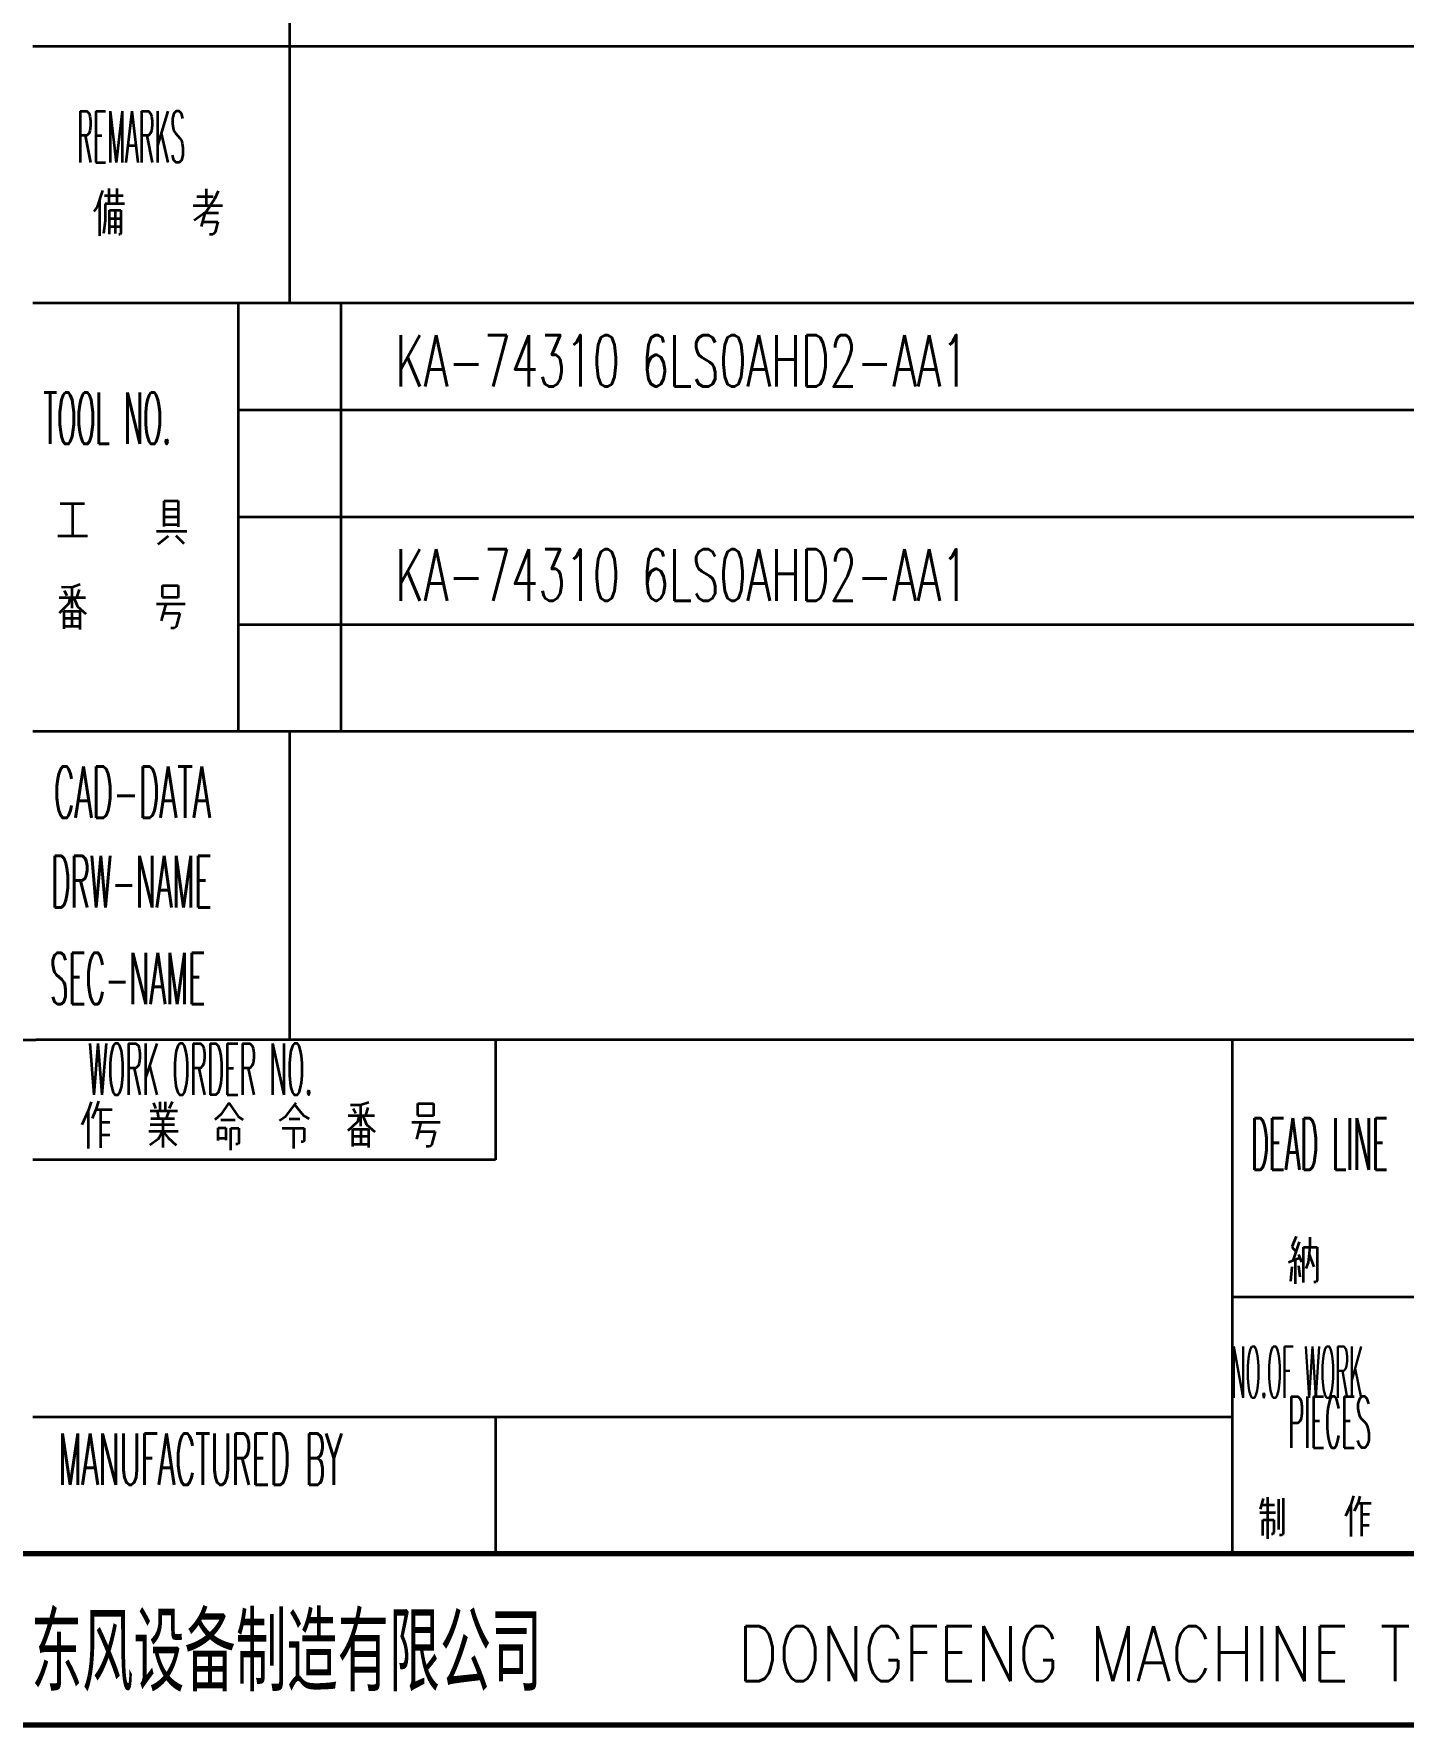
# Model space of a CAD drawing. Header units: millimetres. Extents: x 1333 to 104182, y -63211 to -5704.
# Drawn here: x 48372.5 to 48452.4, y -63211.3 to -63112.6 of the extents above; entities that cross this region are included whole.
import ezdxf
from ezdxf.enums import TextEntityAlignment as Align

# ---------------------------------------------------------------- set-up
doc = ezdxf.new("R2010")
doc.units = ezdxf.units.MM
doc.header["$LTSCALE"] = 0.5
doc.layers.add('11', color=3, linetype='Continuous')
doc.styles.get("Standard").update_dxf_attribs({"font": 'simplex.shx'})

msp = doc.modelspace()

# ---------------------------------------------------------------- linework, layer by layer
at = {"color": 7, "lineweight": 35}
for p, q in [((48387.405, -63128.278), (48387.405, -63103.278)), ((48387.405, -63128.278), (48387.405, -63103.278)), ((48372.405, -63113.278), (48497.405, -63113.278)), ((48372.405, -63113.278), (48497.405, -63113.278)), ((48497.405, -63128.278), (48372.405, -63128.278)), ((48497.405, -63128.278), (48372.405, -63128.278)), ((48384.405, -63153.278), (48384.405, -63128.278)), ((48384.405, -63153.278), (48384.405, -63128.278)), ((48390.405, -63153.278), (48390.405, -63128.278)), ((48390.405, -63153.278), (48390.405, -63128.278)), ((48497.405, -63134.528), (48384.405, -63134.528)), ((48497.405, -63134.528), (48384.405, -63134.528)), ((48497.405, -63140.778), (48384.405, -63140.778)), ((48497.405, -63140.778), (48384.405, -63140.778)), ((48384.405, -63147.028), (48497.405, -63147.028)), ((48384.405, -63147.028), (48497.405, -63147.028)), ((48497.405, -63153.278), (48372.405, -63153.278)), ((48497.405, -63153.278), (48372.405, -63153.278)), ((48252.405, -63171.278), (48372.583, -63171.278)), ((48252.405, -63171.278), (48372.583, -63171.278)), ((48482.405, -63171.278), (48372.583, -63171.278)), ((48482.405, -63171.278), (48372.583, -63171.278)), ((48442.405, -63201.278), (48442.405, -63171.278)), ((48442.405, -63201.278), (48442.405, -63171.278)), ((48399.405, -63178.278), (48372.405, -63178.278)), ((48399.405, -63178.278), (48372.405, -63178.278)), ((48442.405, -63186.278), (48482.405, -63186.278)), ((48442.405, -63186.278), (48482.405, -63186.278)), ((48372.405, -63193.278), (48442.405, -63193.278)), ((48372.405, -63193.278), (48442.405, -63193.278)), ((48512.405, -63201.278), (48252.405, -63201.278)), ((48512.405, -63201.278), (48252.405, -63201.278))]:
    msp.add_line(p, q, dxfattribs=at)
at = {"color": 7, "lineweight": 35, "ltscale": 0.025411}
msp.add_line((48376.469, -63121.697), (48376.151, -63122.662), dxfattribs=at)
msp.add_line((48376.469, -63121.697), (48376.151, -63122.662), dxfattribs=at)
at = {"color": 7, "lineweight": 35, "ltscale": 0.022592}
for p, q in [((48376.869, -63122.488), (48376.869, -63121.584)), ((48376.869, -63122.488), (48376.869, -63121.584)), ((48377.309, -63121.584), (48377.309, -63122.488)), ((48377.309, -63121.584), (48377.309, -63122.488))]:
    msp.add_line(p, q, dxfattribs=at)
at = {"color": 7, "lineweight": 35, "ltscale": 0.024792}
msp.add_line((48382.513, -63121.6), (48382.513, -63122.591), dxfattribs=at)
msp.add_line((48382.513, -63121.6), (48382.513, -63122.591), dxfattribs=at)
at = {"color": 7, "lineweight": 35, "ltscale": 0.012975}
msp.add_line((48383.221, -63121.75), (48383.001, -63122.22), dxfattribs=at)
msp.add_line((48383.221, -63121.75), (48383.001, -63122.22), dxfattribs=at)
at = {"color": 7, "lineweight": 35, "ltscale": 0.008319}
msp.add_line((48376.151, -63122.662), (48375.967, -63122.939), dxfattribs=at)
msp.add_line((48376.151, -63122.662), (48375.967, -63122.939), dxfattribs=at)
at = {"color": 7, "lineweight": 35, "ltscale": 0.05408}
msp.add_line((48376.305, -63122.194), (48376.305, -63124.357), dxfattribs=at)
msp.add_line((48376.305, -63122.194), (48376.305, -63124.357), dxfattribs=at)
at = {"color": 7, "lineweight": 35, "ltscale": 0.027148}
msp.add_line((48376.592, -63122.005), (48377.678, -63122.005), dxfattribs=at)
msp.add_line((48376.592, -63122.005), (48377.678, -63122.005), dxfattribs=at)
at = {"color": 7, "lineweight": 35, "ltscale": 0.024649}
msp.add_line((48376.633, -63122.488), (48376.633, -63123.474), dxfattribs=at)
msp.add_line((48376.633, -63122.488), (48376.633, -63123.474), dxfattribs=at)
at = {"color": 7, "lineweight": 35, "ltscale": 0.028174}
msp.add_line((48377.76, -63122.488), (48376.633, -63122.488), dxfattribs=at)
msp.add_line((48377.76, -63122.488), (48376.633, -63122.488), dxfattribs=at)
at = {"color": 7, "lineweight": 35, "ltscale": 0.035175}
msp.add_line((48376.879, -63124.264), (48376.879, -63122.857), dxfattribs=at)
msp.add_line((48376.879, -63124.264), (48376.879, -63122.857), dxfattribs=at)
at = {"color": 7, "lineweight": 35, "ltscale": 0.016663}
for p, q in [((48376.879, -63122.857), (48377.545, -63122.857)), ((48376.879, -63122.857), (48377.545, -63122.857)), ((48376.879, -63123.338), (48377.545, -63123.338)), ((48376.879, -63123.338), (48377.545, -63123.338)), ((48376.879, -63123.805), (48377.545, -63123.805)), ((48376.879, -63123.805), (48377.545, -63123.805))]:
    msp.add_line(p, q, dxfattribs=at)
at = {"color": 7, "lineweight": 35, "ltscale": 0.033734}
msp.add_line((48377.205, -63122.857), (48377.205, -63124.207), dxfattribs=at)
msp.add_line((48377.205, -63122.857), (48377.205, -63124.207), dxfattribs=at)
at = {"color": 7, "lineweight": 35, "ltscale": 0.033121}
msp.add_line((48377.545, -63122.857), (48377.545, -63124.182), dxfattribs=at)
msp.add_line((48377.545, -63122.857), (48377.545, -63124.182), dxfattribs=at)
at = {"color": 7, "lineweight": 35, "ltscale": 0.042786}
msp.add_line((48381.758, -63122.591), (48383.47, -63122.591), dxfattribs=at)
msp.add_line((48381.758, -63122.591), (48383.47, -63122.591), dxfattribs=at)
at = {"color": 7, "lineweight": 35, "ltscale": 0.022085}
msp.add_line((48382.523, -63122.944), (48381.81, -63123.466), dxfattribs=at)
msp.add_line((48382.523, -63122.944), (48381.81, -63123.466), dxfattribs=at)
at = {"color": 7, "lineweight": 35, "ltscale": 0.023694}
msp.add_line((48381.974, -63122.06), (48382.922, -63122.06), dxfattribs=at)
msp.add_line((48381.974, -63122.06), (48382.922, -63122.06), dxfattribs=at)
at = {"color": 7, "lineweight": 35, "ltscale": 0.021694}
msp.add_line((48383.001, -63122.22), (48382.523, -63122.944), dxfattribs=at)
msp.add_line((48383.001, -63122.22), (48382.523, -63122.944), dxfattribs=at)
at = {"color": 7, "lineweight": 35, "ltscale": 0.018661}
msp.add_line((48376.633, -63123.474), (48376.53, -63124.213), dxfattribs=at)
msp.add_line((48376.633, -63123.474), (48376.53, -63124.213), dxfattribs=at)
at = {"color": 7, "lineweight": 35, "ltscale": 0.020106}
msp.add_line((48382.445, -63123.024), (48382.237, -63123.801), dxfattribs=at)
msp.add_line((48382.445, -63123.024), (48382.237, -63123.801), dxfattribs=at)
at = {"color": 7, "lineweight": 35, "ltscale": 0.022498}
msp.add_line((48382.307, -63123.538), (48383.207, -63123.538), dxfattribs=at)
msp.add_line((48382.307, -63123.538), (48383.207, -63123.538), dxfattribs=at)
at = {"color": 7, "lineweight": 35, "ltscale": 0.019763}
msp.add_line((48383.235, -63123.024), (48382.445, -63123.024), dxfattribs=at)
msp.add_line((48383.235, -63123.024), (48382.445, -63123.024), dxfattribs=at)
at = {"color": 7, "lineweight": 35, "ltscale": 0.015392}
msp.add_line((48383.207, -63123.538), (48383.048, -63124.133), dxfattribs=at)
msp.add_line((48383.207, -63123.538), (48383.048, -63124.133), dxfattribs=at)
at = {"color": 7, "lineweight": 35, "ltscale": 0.001892}
msp.add_line((48377.493, -63124.273), (48377.417, -63124.273), dxfattribs=at)
msp.add_line((48377.493, -63124.273), (48377.417, -63124.273), dxfattribs=at)
at = {"color": 7, "lineweight": 35, "ltscale": 0.002609}
msp.add_line((48377.545, -63124.182), (48377.493, -63124.273), dxfattribs=at)
msp.add_line((48377.545, -63124.182), (48377.493, -63124.273), dxfattribs=at)
at = {"color": 7, "lineweight": 35, "ltscale": 0.005042}
msp.add_line((48382.917, -63124.265), (48382.715, -63124.265), dxfattribs=at)
msp.add_line((48382.917, -63124.265), (48382.715, -63124.265), dxfattribs=at)
at = {"color": 7, "lineweight": 35, "ltscale": 0.004646}
msp.add_line((48383.048, -63124.133), (48382.917, -63124.265), dxfattribs=at)
msp.add_line((48383.048, -63124.133), (48382.917, -63124.265), dxfattribs=at)
at = {"color": 7, "lineweight": 35, "ltscale": 0.035352}
msp.add_line((48374, -63139.97), (48375.414, -63139.97), dxfattribs=at)
msp.add_line((48374, -63139.97), (48375.414, -63139.97), dxfattribs=at)
at = {"color": 7, "lineweight": 35, "ltscale": 0.047241}
msp.add_line((48374.712, -63139.97), (48374.712, -63141.859), dxfattribs=at)
msp.add_line((48374.712, -63139.97), (48374.712, -63141.859), dxfattribs=at)
at = {"color": 7, "lineweight": 35, "ltscale": 0.020349}
for p, q in [((48380.077, -63139.824), (48380.891, -63139.824)), ((48380.077, -63139.824), (48380.891, -63139.824)), ((48380.077, -63140.296), (48380.891, -63140.296)), ((48380.077, -63140.296), (48380.891, -63140.296)), ((48380.077, -63140.76), (48380.891, -63140.76)), ((48380.077, -63140.76), (48380.891, -63140.76)), ((48380.077, -63141.198), (48380.891, -63141.198)), ((48380.077, -63141.198), (48380.891, -63141.198))]:
    msp.add_line(p, q, dxfattribs=at)
at = {"color": 7, "lineweight": 35, "ltscale": 0.037363}
msp.add_line((48380.077, -63141.318), (48380.077, -63139.824), dxfattribs=at)
msp.add_line((48380.077, -63141.318), (48380.077, -63139.824), dxfattribs=at)
at = {"color": 7, "lineweight": 35, "ltscale": 0.037793}
msp.add_line((48380.891, -63139.824), (48380.891, -63141.335), dxfattribs=at)
msp.add_line((48380.891, -63139.824), (48380.891, -63141.335), dxfattribs=at)
at = {"color": 7, "lineweight": 35, "ltscale": 0.044141}
msp.add_line((48379.631, -63141.585), (48381.397, -63141.585), dxfattribs=at)
msp.add_line((48379.631, -63141.585), (48381.397, -63141.585), dxfattribs=at)
at = {"color": 7, "lineweight": 35, "ltscale": 0.043274}
msp.add_line((48373.855, -63141.859), (48375.586, -63141.859), dxfattribs=at)
msp.add_line((48373.855, -63141.859), (48375.586, -63141.859), dxfattribs=at)
at = {"color": 7, "lineweight": 35, "ltscale": 0.019093}
msp.add_line((48380.299, -63141.885), (48379.699, -63142.358), dxfattribs=at)
msp.add_line((48380.299, -63141.885), (48379.699, -63142.358), dxfattribs=at)
at = {"color": 7, "lineweight": 35, "ltscale": 0.01623}
msp.add_line((48380.754, -63141.851), (48381.216, -63142.306), dxfattribs=at)
msp.add_line((48380.754, -63141.851), (48381.216, -63142.306), dxfattribs=at)
at = {"color": 7, "lineweight": 35, "ltscale": 0.038208}
msp.add_line((48373.95, -63145.47), (48375.479, -63145.47), dxfattribs=at)
msp.add_line((48373.95, -63145.47), (48375.479, -63145.47), dxfattribs=at)
at = {"color": 7, "lineweight": 35, "ltscale": 0.014799}
for p, q in [((48374.676, -63144.869), (48374.084, -63144.855)), ((48374.676, -63144.869), (48374.084, -63144.855)), ((48391.532, -63175.098), (48390.94, -63175.084)), ((48391.532, -63175.098), (48390.94, -63175.084))]:
    msp.add_line(p, q, dxfattribs=at)
at = {"color": 7, "lineweight": 35, "ltscale": 0.007989}
for p, q in [((48374.232, -63145.06), (48374.394, -63145.335)), ((48374.232, -63145.06), (48374.394, -63145.335)), ((48391.088, -63175.289), (48391.25, -63175.564)), ((48391.088, -63175.289), (48391.25, -63175.564))]:
    msp.add_line(p, q, dxfattribs=at)
at = {"color": 7, "lineweight": 35, "ltscale": 0.009285}
msp.add_line((48374.584, -63145.47), (48374.493, -63145.83), dxfattribs=at)
msp.add_line((48374.584, -63145.47), (48374.493, -63145.83), dxfattribs=at)
at = {"color": 7, "lineweight": 35, "ltscale": 0.012806}
msp.add_line((48375.162, -63144.707), (48374.676, -63144.869), dxfattribs=at)
msp.add_line((48375.162, -63144.707), (48374.676, -63144.869), dxfattribs=at)
at = {"color": 7, "lineweight": 35, "ltscale": 0.030356}
for p, q in [((48374.676, -63144.869), (48374.676, -63146.084)), ((48374.676, -63144.869), (48374.676, -63146.084)), ((48391.532, -63175.098), (48391.532, -63176.313)), ((48391.532, -63175.098), (48391.532, -63176.313))]:
    msp.add_line(p, q, dxfattribs=at)
at = {"color": 7, "lineweight": 35, "ltscale": 0.014155}
msp.add_line((48374.796, -63145.47), (48375.014, -63145.992), dxfattribs=at)
msp.add_line((48374.796, -63145.47), (48375.014, -63145.992), dxfattribs=at)
at = {"color": 7, "lineweight": 35, "ltscale": 0.01256}
for p, q in [((48375.106, -63144.989), (48374.958, -63145.47)), ((48375.106, -63144.989), (48374.958, -63145.47)), ((48391.962, -63175.218), (48391.814, -63175.698)), ((48391.962, -63175.218), (48391.814, -63175.698))]:
    msp.add_line(p, q, dxfattribs=at)
at = {"color": 7, "lineweight": 35, "ltscale": 0.0229}
for p, q in [((48379.976, -63144.751), (48380.892, -63144.751)), ((48379.976, -63144.751), (48380.892, -63144.751)), ((48380.892, -63145.464), (48379.976, -63145.464)), ((48380.892, -63145.464), (48379.976, -63145.464)), ((48374.225, -63146.267), (48375.141, -63146.267)), ((48374.225, -63146.267), (48375.141, -63146.267)), ((48374.225, -63146.67), (48375.141, -63146.67)), ((48374.225, -63146.67), (48375.141, -63146.67)), ((48374.225, -63147.136), (48375.141, -63147.136)), ((48374.225, -63147.136), (48375.141, -63147.136))]:
    msp.add_line(p, q, dxfattribs=at)
at = {"color": 7, "lineweight": 35, "ltscale": 0.017297}
for p, q in [((48379.976, -63145.443), (48379.976, -63144.751)), ((48379.976, -63145.443), (48379.976, -63144.751)), ((48394.871, -63175.691), (48394.871, -63174.999)), ((48394.871, -63175.691), (48394.871, -63174.999))]:
    msp.add_line(p, q, dxfattribs=at)
at = {"color": 7, "lineweight": 35, "ltscale": 0.017825}
for p, q in [((48380.892, -63144.751), (48380.892, -63145.464)), ((48380.892, -63144.751), (48380.892, -63145.464)), ((48395.787, -63174.999), (48395.787, -63175.712)), ((48395.787, -63174.999), (48395.787, -63175.712))]:
    msp.add_line(p, q, dxfattribs=at)
at = {"color": 7, "lineweight": 35, "ltscale": 0.01933}
msp.add_line((48374.493, -63145.83), (48373.936, -63146.366), dxfattribs=at)
msp.add_line((48374.493, -63145.83), (48373.936, -63146.366), dxfattribs=at)
at = {"color": 7, "lineweight": 35, "ltscale": 0.025415}
for p, q in [((48374.225, -63147.284), (48374.225, -63146.267)), ((48374.225, -63147.284), (48374.225, -63146.267)), ((48391.081, -63177.513), (48391.081, -63176.496)), ((48391.081, -63177.513), (48391.081, -63176.496))]:
    msp.add_line(p, q, dxfattribs=at)
at = {"color": 7, "lineweight": 35, "ltscale": 0.02171}
for p, q in [((48374.683, -63146.267), (48374.683, -63147.136)), ((48374.683, -63146.267), (48374.683, -63147.136)), ((48391.539, -63176.496), (48391.539, -63177.365)), ((48391.539, -63176.496), (48391.539, -63177.365))]:
    msp.add_line(p, q, dxfattribs=at)
at = {"color": 7, "lineweight": 35, "ltscale": 0.016253}
for p, q in [((48375.014, -63145.992), (48375.507, -63146.416)), ((48375.014, -63145.992), (48375.507, -63146.416)), ((48391.87, -63176.221), (48392.363, -63176.644)), ((48391.87, -63176.221), (48392.363, -63176.644))]:
    msp.add_line(p, q, dxfattribs=at)
at = {"color": 7, "lineweight": 35, "ltscale": 0.026474}
for p, q in [((48375.141, -63146.267), (48375.141, -63147.326)), ((48375.141, -63146.267), (48375.141, -63147.326)), ((48391.997, -63176.496), (48391.997, -63177.555)), ((48391.997, -63176.496), (48391.997, -63177.555))]:
    msp.add_line(p, q, dxfattribs=at)
at = {"color": 7, "lineweight": 35, "ltscale": 0.041736}
for p, q in [((48379.617, -63145.839), (48381.286, -63145.839)), ((48379.617, -63145.839), (48381.286, -63145.839)), ((48394.512, -63176.087), (48396.181, -63176.087)), ((48394.512, -63176.087), (48396.181, -63176.087))]:
    msp.add_line(p, q, dxfattribs=at)
at = {"color": 7, "lineweight": 35, "ltscale": 0.025634}
for p, q in [((48380.159, -63145.839), (48379.894, -63146.829)), ((48380.159, -63145.839), (48379.894, -63146.829)), ((48395.054, -63176.087), (48394.789, -63177.077)), ((48395.054, -63176.087), (48394.789, -63177.077))]:
    msp.add_line(p, q, dxfattribs=at)
at = {"color": 7, "lineweight": 35, "ltscale": 0.024377}
msp.add_line((48380.016, -63146.374), (48380.991, -63146.374), dxfattribs=at)
msp.add_line((48380.016, -63146.374), (48380.991, -63146.374), dxfattribs=at)
at = {"color": 7, "lineweight": 35, "ltscale": 0.020591}
for p, q in [((48380.991, -63146.374), (48380.777, -63147.17)), ((48380.991, -63146.374), (48380.777, -63147.17)), ((48395.885, -63176.622), (48395.672, -63177.418)), ((48395.885, -63176.622), (48395.672, -63177.418))]:
    msp.add_line(p, q, dxfattribs=at)
at = {"color": 7, "lineweight": 35, "ltscale": 0.004529}
for p, q in [((48380.644, -63147.247), (48380.463, -63147.247)), ((48380.644, -63147.247), (48380.463, -63147.247)), ((48395.538, -63177.495), (48395.357, -63177.495)), ((48395.538, -63177.495), (48395.357, -63177.495))]:
    msp.add_line(p, q, dxfattribs=at)
at = {"color": 7, "lineweight": 35, "ltscale": 0.003864}
msp.add_line((48380.777, -63147.17), (48380.644, -63147.247), dxfattribs=at)
msp.add_line((48380.777, -63147.17), (48380.644, -63147.247), dxfattribs=at)
at = {"color": 7, "lineweight": 35, "ltscale": 0.45}
msp.add_line((48387.405, -63171.278), (48387.405, -63153.278), dxfattribs=at)
msp.add_line((48387.405, -63171.278), (48387.405, -63153.278), dxfattribs=at)
at = {"color": 7, "lineweight": 35, "ltscale": 0.175}
msp.add_line((48399.405, -63171.278), (48399.405, -63178.278), dxfattribs=at)
msp.add_line((48399.405, -63171.278), (48399.405, -63178.278), dxfattribs=at)
at = {"color": 7, "lineweight": 35, "ltscale": 0.013838}
msp.add_line((48375.809, -63174.894), (48375.626, -63175.416), dxfattribs=at)
msp.add_line((48375.809, -63174.894), (48375.626, -63175.416), dxfattribs=at)
at = {"color": 7, "lineweight": 35, "ltscale": 0.012732}
msp.add_line((48376.239, -63174.865), (48376.09, -63175.352), dxfattribs=at)
msp.add_line((48376.239, -63174.865), (48376.09, -63175.352), dxfattribs=at)
at = {"color": 7, "lineweight": 35, "ltscale": 0.008817}
msp.add_line((48379.437, -63174.95), (48379.556, -63175.282), dxfattribs=at)
msp.add_line((48379.437, -63174.95), (48379.556, -63175.282), dxfattribs=at)
at = {"color": 7, "lineweight": 35, "ltscale": 0.013058}
msp.add_line((48379.81, -63174.894), (48379.81, -63175.416), dxfattribs=at)
msp.add_line((48379.81, -63174.894), (48379.81, -63175.416), dxfattribs=at)
at = {"color": 7, "lineweight": 35, "ltscale": 0.012885}
msp.add_line((48380.155, -63175.416), (48380.155, -63174.901), dxfattribs=at)
msp.add_line((48380.155, -63175.416), (48380.155, -63174.901), dxfattribs=at)
at = {"color": 7, "lineweight": 35, "ltscale": 0.010751}
msp.add_line((48380.529, -63174.894), (48380.359, -63175.289), dxfattribs=at)
msp.add_line((48380.529, -63174.894), (48380.359, -63175.289), dxfattribs=at)
at = {"color": 7, "lineweight": 35, "ltscale": 0.020296}
msp.add_line((48383.846, -63174.95), (48383.389, -63175.621), dxfattribs=at)
msp.add_line((48383.846, -63174.95), (48383.389, -63175.621), dxfattribs=at)
at = {"color": 7, "lineweight": 35, "ltscale": 0.025005}
msp.add_line((48383.846, -63174.95), (48384.41, -63175.776), dxfattribs=at)
msp.add_line((48383.846, -63174.95), (48384.41, -63175.776), dxfattribs=at)
at = {"color": 7, "lineweight": 35, "ltscale": 0.026499}
msp.add_line((48387.756, -63174.95), (48387.101, -63175.783), dxfattribs=at)
msp.add_line((48387.756, -63174.95), (48387.101, -63175.783), dxfattribs=at)
at = {"color": 7, "lineweight": 35, "ltscale": 0.020925}
msp.add_line((48387.676, -63175.051), (48388.207, -63175.698), dxfattribs=at)
msp.add_line((48387.676, -63175.051), (48388.207, -63175.698), dxfattribs=at)
at = {"color": 7, "lineweight": 35, "ltscale": 0.012818}
msp.add_line((48392.018, -63174.936), (48391.532, -63175.098), dxfattribs=at)
msp.add_line((48392.018, -63174.936), (48391.532, -63175.098), dxfattribs=at)
at = {"color": 7, "lineweight": 35, "ltscale": 0.022888}
for p, q in [((48394.871, -63174.999), (48395.787, -63174.999)), ((48394.871, -63174.999), (48395.787, -63174.999)), ((48395.787, -63175.712), (48394.871, -63175.712)), ((48395.787, -63175.712), (48394.871, -63175.712)), ((48391.081, -63176.496), (48391.997, -63176.496)), ((48391.081, -63176.496), (48391.997, -63176.496)), ((48391.081, -63176.899), (48391.997, -63176.899)), ((48391.081, -63176.899), (48391.997, -63176.899)), ((48391.081, -63177.365), (48391.997, -63177.365)), ((48391.081, -63177.365), (48391.997, -63177.365))]:
    msp.add_line(p, q, dxfattribs=at)
at = {"color": 7, "lineweight": 35, "ltscale": 0.022354}
msp.add_line((48375.626, -63175.416), (48375.267, -63176.235), dxfattribs=at)
msp.add_line((48375.626, -63175.416), (48375.267, -63176.235), dxfattribs=at)
at = {"color": 7, "lineweight": 35, "ltscale": 0.055069}
msp.add_line((48375.626, -63175.416), (48375.626, -63177.619), dxfattribs=at)
msp.add_line((48375.626, -63175.416), (48375.626, -63177.619), dxfattribs=at)
at = {"color": 7, "lineweight": 35, "ltscale": 0.01406}
msp.add_line((48376.09, -63175.352), (48375.865, -63175.868), dxfattribs=at)
msp.add_line((48376.09, -63175.352), (48375.865, -63175.868), dxfattribs=at)
at = {"color": 7, "lineweight": 35, "ltscale": 0.023425}
msp.add_line((48376.09, -63175.352), (48377.027, -63175.352), dxfattribs=at)
msp.add_line((48376.09, -63175.352), (48377.027, -63175.352), dxfattribs=at)
at = {"color": 7, "lineweight": 35, "ltscale": 0.055948}
msp.add_line((48376.351, -63175.352), (48376.351, -63177.59), dxfattribs=at)
msp.add_line((48376.351, -63175.352), (48376.351, -63177.59), dxfattribs=at)
at = {"color": 7, "lineweight": 35, "ltscale": 0.013745}
msp.add_line((48376.351, -63176.087), (48376.901, -63176.087), dxfattribs=at)
msp.add_line((48376.351, -63176.087), (48376.901, -63176.087), dxfattribs=at)
at = {"color": 7, "lineweight": 35, "ltscale": 0.039795}
msp.add_line((48379.247, -63175.416), (48380.838, -63175.416), dxfattribs=at)
msp.add_line((48379.247, -63175.416), (48380.838, -63175.416), dxfattribs=at)
at = {"color": 7, "lineweight": 35, "ltscale": 0.035217}
msp.add_line((48379.261, -63176.228), (48380.67, -63176.228), dxfattribs=at)
msp.add_line((48379.261, -63176.228), (48380.67, -63176.228), dxfattribs=at)
at = {"color": 7, "lineweight": 35, "ltscale": 0.034692}
msp.add_line((48379.289, -63175.875), (48380.676, -63175.875), dxfattribs=at)
msp.add_line((48379.289, -63175.875), (48380.676, -63175.875), dxfattribs=at)
at = {"color": 7, "lineweight": 35, "ltscale": 0.01167}
msp.add_line((48379.655, -63175.416), (48379.74, -63175.875), dxfattribs=at)
msp.add_line((48379.655, -63175.416), (48379.74, -63175.875), dxfattribs=at)
at = {"color": 7, "lineweight": 35, "ltscale": 0.042181}
msp.add_line((48379.986, -63175.875), (48379.986, -63177.562), dxfattribs=at)
msp.add_line((48379.986, -63175.875), (48379.986, -63177.562), dxfattribs=at)
at = {"color": 7, "lineweight": 35, "ltscale": 0.012113}
msp.add_line((48380.338, -63175.416), (48380.183, -63175.875), dxfattribs=at)
msp.add_line((48380.338, -63175.416), (48380.183, -63175.875), dxfattribs=at)
at = {"color": 7, "lineweight": 35, "ltscale": 0.012121}
msp.add_line((48383.389, -63175.621), (48383.023, -63175.938), dxfattribs=at)
msp.add_line((48383.389, -63175.621), (48383.023, -63175.938), dxfattribs=at)
at = {"color": 7, "lineweight": 35, "ltscale": 0.020776}
msp.add_line((48383.375, -63175.953), (48384.206, -63175.953), dxfattribs=at)
msp.add_line((48383.375, -63175.953), (48384.206, -63175.953), dxfattribs=at)
at = {"color": 7, "lineweight": 35, "ltscale": 0.007862}
msp.add_line((48384.41, -63175.776), (48384.671, -63175.953), dxfattribs=at)
msp.add_line((48384.41, -63175.776), (48384.671, -63175.953), dxfattribs=at)
at = {"color": 7, "lineweight": 35, "ltscale": 0.009306}
msp.add_line((48387.101, -63175.783), (48386.805, -63176.009), dxfattribs=at)
msp.add_line((48387.101, -63175.783), (48386.805, -63176.009), dxfattribs=at)
at = {"color": 7, "lineweight": 35, "ltscale": 0.01532}
msp.add_line((48387.369, -63175.882), (48387.982, -63175.882), dxfattribs=at)
msp.add_line((48387.369, -63175.882), (48387.982, -63175.882), dxfattribs=at)
at = {"color": 7, "lineweight": 35, "ltscale": 0.009549}
msp.add_line((48388.207, -63175.698), (48388.538, -63175.889), dxfattribs=at)
msp.add_line((48388.207, -63175.698), (48388.538, -63175.889), dxfattribs=at)
at = {"color": 7, "lineweight": 35, "ltscale": 0.019321}
msp.add_line((48391.349, -63176.058), (48390.793, -63176.595), dxfattribs=at)
msp.add_line((48391.349, -63176.058), (48390.793, -63176.595), dxfattribs=at)
at = {"color": 7, "lineweight": 35, "ltscale": 0.03822}
msp.add_line((48390.806, -63175.698), (48392.335, -63175.698), dxfattribs=at)
msp.add_line((48390.806, -63175.698), (48392.335, -63175.698), dxfattribs=at)
at = {"color": 7, "lineweight": 35, "ltscale": 0.009288}
msp.add_line((48391.441, -63175.698), (48391.349, -63176.058), dxfattribs=at)
msp.add_line((48391.441, -63175.698), (48391.349, -63176.058), dxfattribs=at)
at = {"color": 7, "lineweight": 35, "ltscale": 0.014153}
msp.add_line((48391.652, -63175.698), (48391.87, -63176.221), dxfattribs=at)
msp.add_line((48391.652, -63175.698), (48391.87, -63176.221), dxfattribs=at)
at = {"color": 7, "lineweight": 35, "ltscale": 0.013562}
msp.add_line((48376.351, -63176.814), (48376.894, -63176.814), dxfattribs=at)
msp.add_line((48376.351, -63176.814), (48376.894, -63176.814), dxfattribs=at)
at = {"color": 7, "lineweight": 35, "ltscale": 0.042444}
msp.add_line((48379.183, -63176.602), (48380.881, -63176.602), dxfattribs=at)
msp.add_line((48379.183, -63176.602), (48380.881, -63176.602), dxfattribs=at)
at = {"color": 7, "lineweight": 35, "ltscale": 0.014876}
msp.add_line((48379.712, -63177.082), (48379.233, -63177.435), dxfattribs=at)
msp.add_line((48379.712, -63177.082), (48379.233, -63177.435), dxfattribs=at)
at = {"color": 7, "lineweight": 35, "ltscale": 0.013831}
msp.add_line((48379.986, -63176.602), (48379.712, -63177.082), dxfattribs=at)
msp.add_line((48379.986, -63176.602), (48379.712, -63177.082), dxfattribs=at)
at = {"color": 7, "lineweight": 35, "ltscale": 0.012913}
msp.add_line((48379.986, -63176.602), (48380.31, -63177.004), dxfattribs=at)
msp.add_line((48379.986, -63176.602), (48380.31, -63177.004), dxfattribs=at)
at = {"color": 7, "lineweight": 35, "ltscale": 0.015722}
msp.add_line((48380.31, -63177.004), (48380.775, -63177.428), dxfattribs=at)
msp.add_line((48380.31, -63177.004), (48380.775, -63177.428), dxfattribs=at)
at = {"color": 7, "lineweight": 35, "ltscale": 0.011108}
for p, q in [((48383.219, -63176.418), (48383.664, -63176.418)), ((48383.219, -63176.418), (48383.664, -63176.418)), ((48383.219, -63177.026), (48383.664, -63177.026)), ((48383.219, -63177.026), (48383.664, -63177.026))]:
    msp.add_line(p, q, dxfattribs=at)
at = {"color": 7, "lineweight": 35, "ltscale": 0.01853}
msp.add_line((48383.219, -63177.16), (48383.219, -63176.418), dxfattribs=at)
msp.add_line((48383.219, -63177.16), (48383.219, -63176.418), dxfattribs=at)
at = {"color": 7, "lineweight": 35, "ltscale": 0.018002}
msp.add_line((48383.664, -63176.418), (48383.664, -63177.139), dxfattribs=at)
msp.add_line((48383.664, -63176.418), (48383.664, -63177.139), dxfattribs=at)
at = {"color": 7, "lineweight": 35, "ltscale": 0.011621}
msp.add_line((48383.966, -63176.433), (48384.431, -63176.433), dxfattribs=at)
msp.add_line((48383.966, -63176.433), (48384.431, -63176.433), dxfattribs=at)
at = {"color": 7, "lineweight": 35, "ltscale": 0.032123}
msp.add_line((48383.966, -63177.717), (48383.966, -63176.433), dxfattribs=at)
msp.add_line((48383.966, -63177.717), (48383.966, -63176.433), dxfattribs=at)
at = {"color": 7, "lineweight": 35, "ltscale": 0.021356}
msp.add_line((48384.431, -63176.433), (48384.431, -63177.287), dxfattribs=at)
msp.add_line((48384.431, -63176.433), (48384.431, -63177.287), dxfattribs=at)
at = {"color": 7, "lineweight": 35, "ltscale": 0.032043}
msp.add_line((48386.953, -63176.426), (48388.235, -63176.426), dxfattribs=at)
msp.add_line((48386.953, -63176.426), (48388.235, -63176.426), dxfattribs=at)
at = {"color": 7, "lineweight": 35, "ltscale": 0.029919}
msp.add_line((48387.608, -63176.426), (48387.608, -63177.622), dxfattribs=at)
msp.add_line((48387.608, -63176.426), (48387.608, -63177.622), dxfattribs=at)
at = {"color": 7, "lineweight": 35, "ltscale": 0.003223}
msp.add_line((48388.191, -63177.229), (48388.062, -63177.229), dxfattribs=at)
msp.add_line((48388.191, -63177.229), (48388.062, -63177.229), dxfattribs=at)
at = {"color": 7, "lineweight": 35, "ltscale": 0.002201}
msp.add_line((48388.235, -63177.153), (48388.191, -63177.229), dxfattribs=at)
msp.add_line((48388.235, -63177.153), (48388.191, -63177.229), dxfattribs=at)
at = {"color": 7, "lineweight": 35, "ltscale": 0.018179}
msp.add_line((48388.235, -63176.426), (48388.235, -63177.153), dxfattribs=at)
msp.add_line((48388.235, -63176.426), (48388.235, -63177.153), dxfattribs=at)
at = {"color": 7, "lineweight": 35, "ltscale": 0.024365}
msp.add_line((48394.911, -63176.622), (48395.885, -63176.622), dxfattribs=at)
msp.add_line((48394.911, -63176.622), (48395.885, -63176.622), dxfattribs=at)
at = {"color": 7, "lineweight": 35, "ltscale": 0.00343}
msp.add_line((48384.386, -63177.365), (48384.249, -63177.365), dxfattribs=at)
msp.add_line((48384.386, -63177.365), (48384.249, -63177.365), dxfattribs=at)
at = {"color": 7, "lineweight": 35, "ltscale": 0.002245}
msp.add_line((48384.431, -63177.287), (48384.386, -63177.365), dxfattribs=at)
msp.add_line((48384.431, -63177.287), (48384.386, -63177.365), dxfattribs=at)
at = {"color": 7, "lineweight": 35, "ltscale": 0.003873}
msp.add_line((48395.672, -63177.418), (48395.538, -63177.495), dxfattribs=at)
msp.add_line((48395.672, -63177.418), (48395.538, -63177.495), dxfattribs=at)
at = {"color": 7, "lineweight": 35, "ltscale": 0.016522}
msp.add_line((48446.127, -63182.754), (48445.862, -63183.359), dxfattribs=at)
msp.add_line((48446.127, -63182.754), (48445.862, -63183.359), dxfattribs=at)
at = {"color": 7, "lineweight": 35, "ltscale": 0.02929}
msp.add_line((48446.304, -63183.064), (48445.921, -63184.171), dxfattribs=at)
msp.add_line((48446.304, -63183.064), (48445.921, -63184.171), dxfattribs=at)
at = {"color": 7, "lineweight": 35, "ltscale": 0.014593}
msp.add_line((48446.914, -63182.799), (48446.925, -63183.382), dxfattribs=at)
msp.add_line((48446.914, -63182.799), (48446.925, -63183.382), dxfattribs=at)
at = {"color": 7, "lineweight": 35, "ltscale": 0.017521}
msp.add_line((48445.671, -63184.26), (48446.319, -63183.994), dxfattribs=at)
msp.add_line((48445.671, -63184.26), (48446.319, -63183.994), dxfattribs=at)
at = {"color": 7, "lineweight": 35, "ltscale": 0.009681}
msp.add_line((48445.862, -63183.359), (48446.112, -63183.654), dxfattribs=at)
msp.add_line((48445.862, -63183.359), (48446.112, -63183.654), dxfattribs=at)
at = {"color": 7, "lineweight": 35, "ltscale": 0.035477}
msp.add_line((48446.066, -63184.098), (48446.066, -63185.517), dxfattribs=at)
msp.add_line((48446.066, -63184.098), (48446.066, -63185.517), dxfattribs=at)
at = {"color": 7, "lineweight": 35, "ltscale": 0.012086}
msp.add_line((48446.257, -63183.806), (48446.429, -63184.258), dxfattribs=at)
msp.add_line((48446.257, -63183.806), (48446.429, -63184.258), dxfattribs=at)
at = {"color": 7, "lineweight": 35, "ltscale": 0.019836}
msp.add_line((48446.549, -63183.382), (48447.342, -63183.382), dxfattribs=at)
msp.add_line((48446.549, -63183.382), (48447.342, -63183.382), dxfattribs=at)
at = {"color": 7, "lineweight": 35, "ltscale": 0.051498}
msp.add_line((48446.549, -63185.442), (48446.549, -63183.382), dxfattribs=at)
msp.add_line((48446.549, -63185.442), (48446.549, -63183.382), dxfattribs=at)
at = {"color": 7, "lineweight": 35, "ltscale": 0.02264}
msp.add_line((48446.925, -63183.382), (48446.812, -63184.281), dxfattribs=at)
msp.add_line((48446.925, -63183.382), (48446.812, -63184.281), dxfattribs=at)
at = {"color": 7, "lineweight": 35, "ltscale": 0.019442}
msp.add_line((48446.872, -63183.802), (48447.154, -63184.527), dxfattribs=at)
msp.add_line((48446.872, -63183.802), (48447.154, -63184.527), dxfattribs=at)
at = {"color": 7, "lineweight": 35, "ltscale": 0.048209}
msp.add_line((48447.342, -63183.382), (48447.342, -63185.311), dxfattribs=at)
msp.add_line((48447.342, -63183.382), (48447.342, -63185.311), dxfattribs=at)
at = {"color": 7, "lineweight": 35, "ltscale": 0.020695}
msp.add_line((48445.869, -63184.533), (48445.79, -63185.356), dxfattribs=at)
msp.add_line((48445.869, -63184.533), (48445.79, -63185.356), dxfattribs=at)
at = {"color": 7, "lineweight": 35, "ltscale": 0.016024}
msp.add_line((48446.355, -63185.111), (48446.269, -63184.475), dxfattribs=at)
msp.add_line((48446.355, -63185.111), (48446.269, -63184.475), dxfattribs=at)
at = {"color": 7, "lineweight": 35, "ltscale": 0.009375}
msp.add_line((48446.812, -63184.281), (48446.674, -63184.63), dxfattribs=at)
msp.add_line((48446.812, -63184.281), (48446.674, -63184.63), dxfattribs=at)
at = {"color": 7, "lineweight": 35, "ltscale": 0.003491}
msp.add_line((48447.282, -63185.415), (48447.143, -63185.415), dxfattribs=at)
msp.add_line((48447.282, -63185.415), (48447.143, -63185.415), dxfattribs=at)
at = {"color": 7, "lineweight": 35, "ltscale": 0.003013}
msp.add_line((48447.342, -63185.311), (48447.282, -63185.415), dxfattribs=at)
msp.add_line((48447.342, -63185.311), (48447.282, -63185.415), dxfattribs=at)
at = {"color": 7, "lineweight": 35, "ltscale": 0.2}
msp.add_line((48399.405, -63193.278), (48399.405, -63201.278), dxfattribs=at)
msp.add_line((48399.405, -63193.278), (48399.405, -63201.278), dxfattribs=at)
at = {"color": 7, "lineweight": 35, "ltscale": 0.06102}
msp.add_line((48444.455, -63197.962), (48444.455, -63200.403), dxfattribs=at)
msp.add_line((48444.455, -63197.962), (48444.455, -63200.403), dxfattribs=at)
at = {"color": 7, "lineweight": 35, "ltscale": 0.013035}
msp.add_line((48449.47, -63197.9), (48449.31, -63198.396), dxfattribs=at)
msp.add_line((48449.47, -63197.9), (48449.31, -63198.396), dxfattribs=at)
at = {"color": 7, "lineweight": 35, "ltscale": 0.009568}
msp.add_line((48449.836, -63197.915), (48449.728, -63198.283), dxfattribs=at)
msp.add_line((48449.836, -63197.915), (48449.728, -63198.283), dxfattribs=at)
at = {"color": 7, "lineweight": 35, "ltscale": 0.022961}
msp.add_line((48443.995, -63198.857), (48444.914, -63198.857), dxfattribs=at)
msp.add_line((48443.995, -63198.857), (48444.914, -63198.857), dxfattribs=at)
at = {"color": 7, "lineweight": 35, "ltscale": 0.01646}
msp.add_line((48444.191, -63198.039), (48444.021, -63198.676), dxfattribs=at)
msp.add_line((48444.191, -63198.039), (48444.021, -63198.676), dxfattribs=at)
at = {"color": 7, "lineweight": 35, "ltscale": 0.019043}
msp.add_line((48444.09, -63198.418), (48444.852, -63198.418), dxfattribs=at)
msp.add_line((48444.09, -63198.418), (48444.852, -63198.418), dxfattribs=at)
at = {"color": 7, "lineweight": 35, "ltscale": 0.04447}
msp.add_line((48445.079, -63198.086), (48445.079, -63199.865), dxfattribs=at)
msp.add_line((48445.079, -63198.086), (48445.079, -63199.865), dxfattribs=at)
at = {"color": 7, "lineweight": 35, "ltscale": 0.052618}
msp.add_line((48445.352, -63198.024), (48445.352, -63200.129), dxfattribs=at)
msp.add_line((48445.352, -63198.024), (48445.352, -63200.129), dxfattribs=at)
at = {"color": 7, "lineweight": 35, "ltscale": 0.018794}
msp.add_line((48449.31, -63198.396), (48448.995, -63199.079), dxfattribs=at)
msp.add_line((48449.31, -63198.396), (48448.995, -63199.079), dxfattribs=at)
at = {"color": 7, "lineweight": 35, "ltscale": 0.046671}
msp.add_line((48449.31, -63198.396), (48449.31, -63200.263), dxfattribs=at)
msp.add_line((48449.31, -63198.396), (48449.31, -63200.263), dxfattribs=at)
at = {"color": 7, "lineweight": 35, "ltscale": 0.013765}
msp.add_line((48449.728, -63198.283), (48449.501, -63198.784), dxfattribs=at)
msp.add_line((48449.728, -63198.283), (48449.501, -63198.784), dxfattribs=at)
at = {"color": 7, "lineweight": 35, "ltscale": 0.019849}
msp.add_line((48449.708, -63198.327), (48450.502, -63198.327), dxfattribs=at)
msp.add_line((48449.708, -63198.327), (48450.502, -63198.327), dxfattribs=at)
at = {"color": 7, "lineweight": 35, "ltscale": 0.047763}
msp.add_line((48449.939, -63198.327), (48449.939, -63200.237), dxfattribs=at)
msp.add_line((48449.939, -63198.327), (48449.939, -63200.237), dxfattribs=at)
at = {"color": 7, "lineweight": 35, "ltscale": 0.011487}
msp.add_line((48449.939, -63198.96), (48450.399, -63198.96), dxfattribs=at)
msp.add_line((48449.939, -63198.96), (48450.399, -63198.96), dxfattribs=at)
at = {"color": 7, "lineweight": 35, "ltscale": 0.015857}
msp.add_line((48444.176, -63199.296), (48444.81, -63199.296), dxfattribs=at)
msp.add_line((48444.176, -63199.296), (48444.81, -63199.296), dxfattribs=at)
at = {"color": 7, "lineweight": 35, "ltscale": 0.022754}
msp.add_line((48444.176, -63200.206), (48444.176, -63199.296), dxfattribs=at)
msp.add_line((48444.176, -63200.206), (48444.176, -63199.296), dxfattribs=at)
at = {"color": 7, "lineweight": 35, "ltscale": 0.018619}
msp.add_line((48444.81, -63199.296), (48444.81, -63200.041), dxfattribs=at)
msp.add_line((48444.81, -63199.296), (48444.81, -63200.041), dxfattribs=at)
at = {"color": 7, "lineweight": 35, "ltscale": 0.01123}
msp.add_line((48449.939, -63199.606), (48450.388, -63199.606), dxfattribs=at)
msp.add_line((48449.939, -63199.606), (48450.388, -63199.606), dxfattribs=at)
at = {"color": 7, "lineweight": 35, "ltscale": 0.001941}
msp.add_line((48444.754, -63200.138), (48444.676, -63200.138), dxfattribs=at)
msp.add_line((48444.754, -63200.138), (48444.676, -63200.138), dxfattribs=at)
at = {"color": 7, "lineweight": 35, "ltscale": 0.002816}
msp.add_line((48444.81, -63200.041), (48444.754, -63200.138), dxfattribs=at)
msp.add_line((48444.81, -63200.041), (48444.754, -63200.138), dxfattribs=at)
at = {"color": 7, "lineweight": 35, "ltscale": 0.003674}
msp.add_line((48445.288, -63200.193), (48445.141, -63200.193), dxfattribs=at)
msp.add_line((48445.288, -63200.193), (48445.141, -63200.193), dxfattribs=at)
at = {"color": 7, "lineweight": 35, "ltscale": 0.002281}
msp.add_line((48445.352, -63200.129), (48445.288, -63200.193), dxfattribs=at)
msp.add_line((48445.352, -63200.129), (48445.288, -63200.193), dxfattribs=at)
at = {"color": 7, "lineweight": 70}
for p, q in [((48512.405, -63201.278), (47706.405, -63201.278)), ((48522.405, -63211.278), (47681.405, -63211.278))]:
    msp.add_line(p, q, dxfattribs=at)
at = {"layer": '11'}
msp.add_lwpolyline([(47681.405, -62617.278), (48522.405, -62617.278), (48522.405, -63211.278), (47681.405, -63211.278)], close=True, dxfattribs=at)

# ---------------------------------------------------------------- texts
at = {"color": 7, "lineweight": 13}
for s, height, width, p, p2 in [('REMARKS', 3, 0.311219, (48374.983, -63120.077), (48381.296, -63120.077)), ('REMARKS', 3, 0.311219, (48374.983, -63120.077), (48381.296, -63120.077)), ('KA-74310 6LS0AHD2-AA1', 3, 0.556176, (48393.554, -63133.147), (48427.004, -63133.147)), ('TOOL NO.', 3, 0.361934, (48373.02, -63136.501), (48380.465, -63136.501)), ('TOOL NO.', 3, 0.361934, (48373.02, -63136.501), (48380.465, -63136.501)), ('KA-74310 6LS0AHD2-AA1', 3, 0.556176, (48393.554, -63145.647), (48427.004, -63145.647)), ('CAD-DATA', 3, 0.383718, (48373.633, -63158.323), (48382.787, -63158.323)), ('CAD-DATA', 3, 0.383718, (48373.633, -63158.323), (48382.787, -63158.323)), ('DRW-NAME', 3, 0.379377, (48373.482, -63163.547), (48382.858, -63163.547)), ('DRW-NAME', 3, 0.379377, (48373.482, -63163.547), (48382.858, -63163.547)), ('SEC-NAME', 3, 0.380495, (48373.407, -63169.194), (48382.485, -63169.194)), ('SEC-NAME', 3, 0.380495, (48373.407, -63169.194), (48382.485, -63169.194)), ('WORK ORDER NO.', 3, 0.332247, (48375.64, -63174.494), (48388.74, -63174.494)), ('WORK ORDER NO.', 3, 0.332247, (48375.64, -63174.494), (48388.74, -63174.494)), ('DEAD LINE', 3, 0.346199, (48443.484, -63178.857), (48451.496, -63178.857)), ('DEAD LINE', 3, 0.346199, (48443.484, -63178.857), (48451.496, -63178.857)), ('NO.OF WORK', 3, 0.27784, (48442.334, -63192.167), (48450.034, -63192.167)), ('NO.OF WORK', 3, 0.27784, (48442.334, -63192.167), (48450.034, -63192.167)), ('PIECES', 3, 0.332841, (48445.639, -63195.088), (48450.489, -63195.088)), ('PIECES', 3, 0.332841, (48445.639, -63195.088), (48450.489, -63195.088)), ('MANUFACTURED BY', 3, 0.376445, (48373.91, -63197.26), (48390.474, -63197.26)), ('MANUFACTURED BY', 3, 0.376445, (48373.91, -63197.26), (48390.474, -63197.26)), ('东风设备制造有限公司', 4, 0.904531, (48372.312, -63208.868), (48402.119, -63208.868)), ('东风设备制造有限公司', 4, 0.904531, (48372.312, -63208.868), (48402.119, -63208.868)), ('DONGFENG MACHINE TOOL PLANT CO.,LTD.', 3.2, 0.720853, (48413.539, -63208.705), (48488.233, -63208.705)), ('DONGFENG MACHINE TOOL PLANT CO.,LTD.', 3.2, 0.720853, (48413.539, -63208.705), (48488.233, -63208.705))]:
    msp.add_text(s, height=height, dxfattribs=dict(at, width=width)).set_placement(p, p2, align=Align.FIT)

doc.saveas('drawing.dxf')
